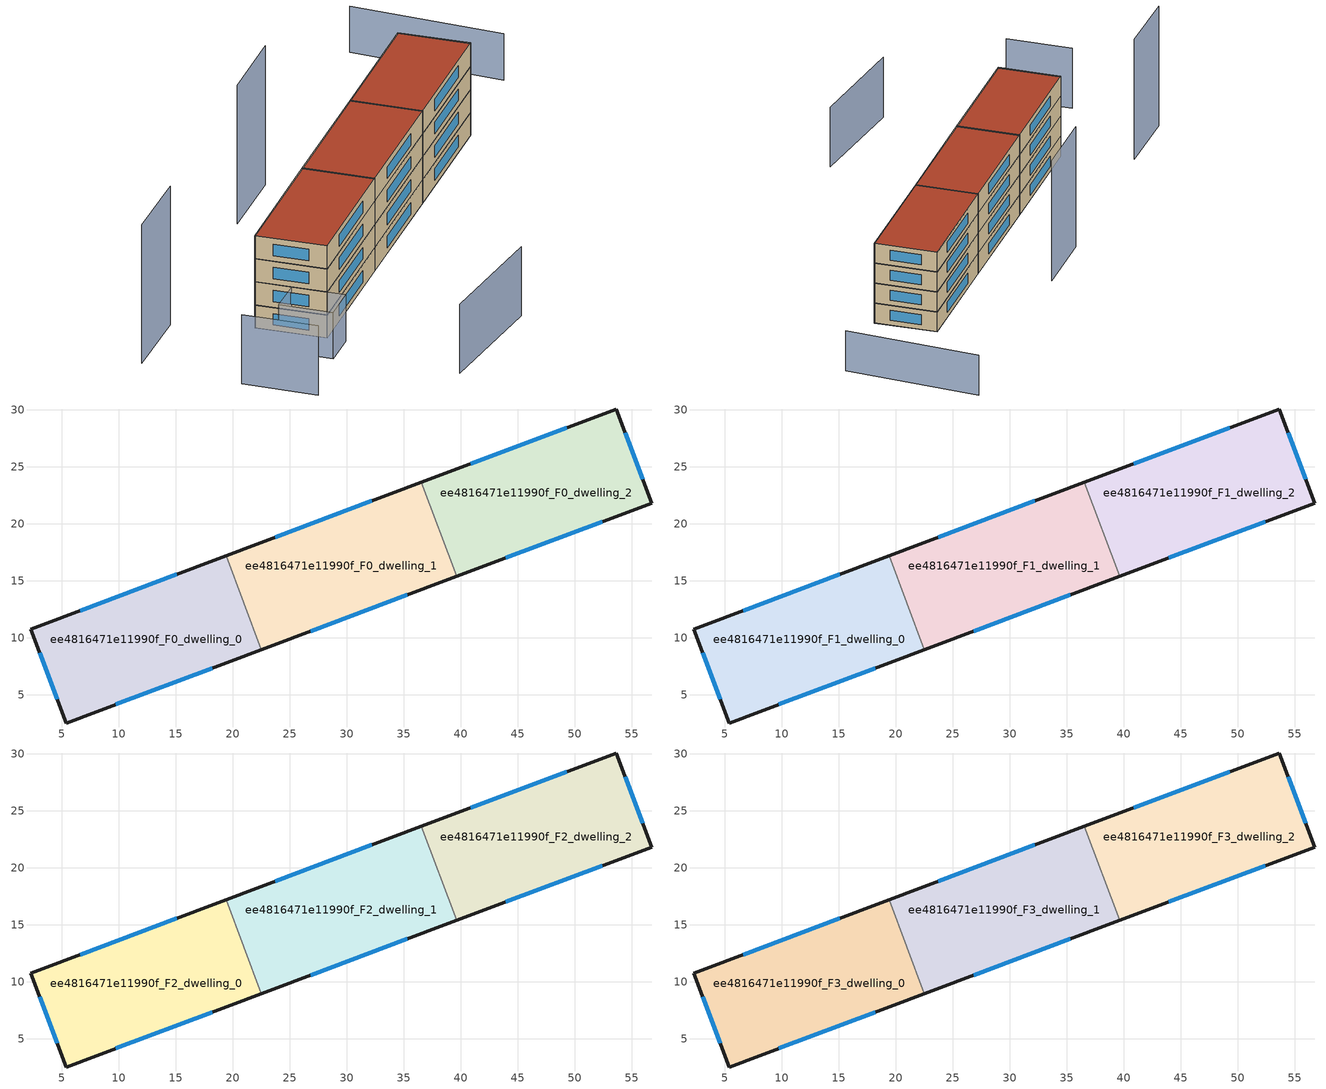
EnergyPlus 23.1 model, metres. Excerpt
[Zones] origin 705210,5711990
ee4816471e11990f_F0_dwelling_0
 floor ground (EU_floor_Construction): 22.53,8.97 19.43,17.22 2.3,10.78 5.43,2.54 z0
 wall outside (EU_wall_Construction): 22.53,8.97 5.43,2.54 2.3,10.78 19.43,17.22 z0:3
 wall to ee4816471e11990f_F0_dwelling_1 (EU_wall_Construction): 19.43,17.22 22.53,8.97 z0:3
 window (EU_Window_Construction): 4.64,4.62 3.09,8.69 / 6.63,12.4 15.1,15.59 / 18.21,7.34 9.75,4.16 z0.76:2.24
ee4816471e11990f_F0_dwelling_1
 floor ground (EU_floor_Construction): 39.64,15.4 36.54,23.65 19.43,17.22 22.53,8.97 z0
 wall outside (EU_wall_Construction): 19.43,17.22 36.54,23.65 / 39.64,15.4 22.53,8.97 z0:3
 wall to ee4816471e11990f_F0_dwelling_2 (EU_wall_Construction): 36.54,23.65 39.64,15.4 z0:3
 window (EU_Window_Construction): 23.76,18.84 32.22,22.02 / 35.32,13.77 26.86,10.59 z0.76:2.24
ee4816471e11990f_F0_dwelling_2
 floor ground (EU_floor_Construction): 56.76,21.83 53.64,30.08 36.54,23.65 39.64,15.4 z0
 wall outside (EU_wall_Construction): 36.54,23.65 53.64,30.08 56.76,21.83 39.64,15.4 z0:3
 window (EU_Window_Construction): 40.87,25.28 49.32,28.45 / 54.43,28 55.97,23.92 / 52.43,20.21 43.97,17.03 z0.76:2.24
ee4816471e11990f_F1_dwelling_0
 floor to ee4816471e11990f_F0_dwelling_0 (EU_floor_Construction): 22.53,8.97 19.43,17.22 2.3,10.78 5.43,2.54 z3
 wall outside (EU_wall_Construction): 22.53,8.97 5.43,2.54 2.3,10.78 19.43,17.22 z3:6
 wall to ee4816471e11990f_F1_dwelling_1 (EU_wall_Construction): 19.43,17.22 22.53,8.97 z3:6
 window (EU_Window_Construction): 4.64,4.62 3.09,8.69 / 6.63,12.4 15.1,15.59 / 18.21,7.34 9.75,4.16 z3.76:5.24
ee4816471e11990f_F1_dwelling_1
 floor to ee4816471e11990f_F0_dwelling_1 (EU_floor_Construction): 39.64,15.4 36.54,23.65 19.43,17.22 22.53,8.97 z3
 wall outside (EU_wall_Construction): 19.43,17.22 36.54,23.65 / 39.64,15.4 22.53,8.97 z3:6
 wall to ee4816471e11990f_F1_dwelling_2 (EU_wall_Construction): 36.54,23.65 39.64,15.4 z3:6
 window (EU_Window_Construction): 23.76,18.84 32.22,22.02 / 35.32,13.77 26.86,10.59 z3.76:5.24
ee4816471e11990f_F1_dwelling_2
 floor to ee4816471e11990f_F0_dwelling_2 (EU_floor_Construction): 56.76,21.83 53.64,30.08 36.54,23.65 39.64,15.4 z3
 wall outside (EU_wall_Construction): 36.54,23.65 53.64,30.08 56.76,21.83 39.64,15.4 z3:6
 window (EU_Window_Construction): 40.87,25.28 49.32,28.45 / 54.43,28 55.97,23.92 / 52.43,20.21 43.97,17.03 z3.76:5.24
ee4816471e11990f_F2_dwelling_0
 floor to ee4816471e11990f_F1_dwelling_0 (EU_floor_Construction): 22.53,8.97 19.43,17.22 2.3,10.78 5.43,2.54 z6
 wall outside (EU_wall_Construction): 22.53,8.97 5.43,2.54 2.3,10.78 19.43,17.22 z6:9
 wall to ee4816471e11990f_F2_dwelling_1 (EU_wall_Construction): 19.43,17.22 22.53,8.97 z6:9
 window (EU_Window_Construction): 4.64,4.62 3.09,8.69 / 6.63,12.4 15.1,15.59 / 18.21,7.34 9.75,4.16 z6.76:8.24
ee4816471e11990f_F2_dwelling_1
 floor to ee4816471e11990f_F1_dwelling_1 (EU_floor_Construction): 39.64,15.4 36.54,23.65 19.43,17.22 22.53,8.97 z6
 wall outside (EU_wall_Construction): 19.43,17.22 36.54,23.65 / 39.64,15.4 22.53,8.97 z6:9
 wall to ee4816471e11990f_F2_dwelling_2 (EU_wall_Construction): 36.54,23.65 39.64,15.4 z6:9
 window (EU_Window_Construction): 23.76,18.84 32.22,22.02 / 35.32,13.77 26.86,10.59 z6.76:8.24
ee4816471e11990f_F2_dwelling_2
 floor to ee4816471e11990f_F1_dwelling_2 (EU_floor_Construction): 56.76,21.83 53.64,30.08 36.54,23.65 39.64,15.4 z6
 wall outside (EU_wall_Construction): 36.54,23.65 53.64,30.08 56.76,21.83 39.64,15.4 z6:9
 window (EU_Window_Construction): 40.87,25.28 49.32,28.45 / 54.43,28 55.97,23.92 / 52.43,20.21 43.97,17.03 z6.76:8.24
ee4816471e11990f_F3_dwelling_0
 floor to ee4816471e11990f_F2_dwelling_0 (EU_floor_Construction): 22.53,8.97 19.43,17.22 2.3,10.78 5.43,2.54 z9
 wall outside (EU_wall_Construction): 22.53,8.97 5.43,2.54 2.3,10.78 19.43,17.22 z9:12
 wall to ee4816471e11990f_F3_dwelling_1 (EU_wall_Construction): 19.43,17.22 22.53,8.97 z9:12
 window (EU_Window_Construction): 4.64,4.62 3.09,8.69 / 6.63,12.4 15.1,15.59 / 18.21,7.34 9.75,4.16 z9.76:11.24
 roof outside (EU_roof_Construction): 19.43,17.22 22.53,8.97 5.43,2.54 2.3,10.78 z12
ee4816471e11990f_F3_dwelling_1
 floor to ee4816471e11990f_F2_dwelling_1 (EU_floor_Construction): 39.64,15.4 36.54,23.65 19.43,17.22 22.53,8.97 z9
 wall outside (EU_wall_Construction): 19.43,17.22 36.54,23.65 / 39.64,15.4 22.53,8.97 z9:12
 wall to ee4816471e11990f_F3_dwelling_2 (EU_wall_Construction): 36.54,23.65 39.64,15.4 z9:12
 window (EU_Window_Construction): 23.76,18.84 32.22,22.02 / 35.32,13.77 26.86,10.59 z9.76:11.24
 roof outside (EU_roof_Construction): 36.54,23.65 39.64,15.4 22.53,8.97 19.43,17.22 z12
ee4816471e11990f_F3_dwelling_2
 floor to ee4816471e11990f_F2_dwelling_2 (EU_floor_Construction): 56.76,21.83 53.64,30.08 36.54,23.65 39.64,15.4 z9
 wall outside (EU_wall_Construction): 36.54,23.65 53.64,30.08 56.76,21.83 39.64,15.4 z9:12
 window (EU_Window_Construction): 40.87,25.28 49.32,28.45 / 54.43,28 55.97,23.92 / 52.43,20.21 43.97,17.03 z9.76:11.24
 roof outside (EU_roof_Construction): 53.64,30.08 56.76,21.83 39.64,15.4 36.54,23.65 z12
shading: 7.88,-15.1 23.93,-11.55 / -9.9,3.09 -6.66,-5.63 z0:9; 70.3,27.63 64.92,46.06 / 6.21,0.42 1.74,-1.24 / 1.74,-1.24 -0.55,4.94 / -0.55,4.94 3.91,6.61 / 3.91,6.61 6.21,0.42 z0:6; 32.12,32.67 22.2,28.99 / -3.07,19.03 -12.91,15.49 z0:18
[Building]
EU S2 Campaign: North Axis=0; Terrain=City; Solar Distribution=FullExterior
[Site:Location]
London: Latitude=51.5; Longitude=-0.5; Time Zone=0; Elevation=25
[SizingPeriod:WeatherFileDays]
AnnualSizingPeriod: Begin Month=1; Begin Day of Month=1; End Month=12; End Day of Month=31; Day of Week for Start Day=Monday; Use Weather File Daylight Saving Period=No; Use Weather File Rain and Snow Indicators=No
[MATERIAL]
EU_InternalMass_Material: Roughness=MediumRough; Thickness=0.1; Conductivity=1; Density=1800; Specific Heat=900; Thermal Absorptance=0.9; Solar Absorptance=0.7; Visible Absorptance=0.7
[MATERIAL:NOMASS] Roughness=MediumRough; Thermal Absorptance=0.9; Solar Absorptance=0.7; Visible Absorptance=0.7
Name | Thermal Resistance
EU_wall_NoMass | 0.655885
EU_roof_NoMass | 2.70553
EU_floor_NoMass | 2.16442
[WINDOWMATERIAL:SIMPLEGLAZINGSYSTEM]
EU_Window_SimpleGlazing: UFactor=2.91071; Solar Heat Gain Coefficient=0.76; Visible Transmittance=0.76
[CONSTRUCTION]
EU_wall_Construction: EU_wall_NoMass
EU_roof_Construction: EU_roof_NoMass
EU_floor_Construction: EU_floor_NoMass
EU_InternalMass_Construction: EU_InternalMass_Material
EU_Window_Construction: EU_Window_SimpleGlazing
[ZONE] Type=1; Multiplier=1; Ceiling Height=autocalculate; Floor Area=autocalculate; Part of Total Floor Area=Yes
Name | Volume
ee4816471e11990f_F0_dwelling_0 | 483.353
ee4816471e11990f_F1_dwelling_0; ee4816471e11990f_F2_dwelling_0; ee4816471e11990f_F3_dwelling_0 | 483.354
ee4816471e11990f_F0_dwelling_1 | 483.339
ee4816471e11990f_F1_dwelling_1; ee4816471e11990f_F2_dwelling_1; ee4816471e11990f_F3_dwelling_1 | 483.338
ee4816471e11990f_F0_dwelling_2 | 483.344
ee4816471e11990f_F1_dwelling_2; ee4816471e11990f_F2_dwelling_2; ee4816471e11990f_F3_dwelling_2 | 483.343
[INTERNALMASS] Construction=EU_InternalMass_Construction
Name | Zone or ZoneList | Surface Area
ee4816471e11990f_F0_dwelling_0_EU_InternalMass | ee4816471e11990f_F0_dwelling_0 | 161.118
ee4816471e11990f_F0_dwelling_1_EU_InternalMass | ee4816471e11990f_F0_dwelling_1 | 161.113
ee4816471e11990f_F0_dwelling_2_EU_InternalMass | ee4816471e11990f_F0_dwelling_2 | 161.114
ee4816471e11990f_F1_dwelling_0_EU_InternalMass | ee4816471e11990f_F1_dwelling_0 | 161.118
ee4816471e11990f_F1_dwelling_1_EU_InternalMass | ee4816471e11990f_F1_dwelling_1 | 161.113
ee4816471e11990f_F1_dwelling_2_EU_InternalMass | ee4816471e11990f_F1_dwelling_2 | 161.114
ee4816471e11990f_F2_dwelling_0_EU_InternalMass | ee4816471e11990f_F2_dwelling_0 | 161.118
ee4816471e11990f_F2_dwelling_1_EU_InternalMass | ee4816471e11990f_F2_dwelling_1 | 161.113
ee4816471e11990f_F2_dwelling_2_EU_InternalMass | ee4816471e11990f_F2_dwelling_2 | 161.114
ee4816471e11990f_F3_dwelling_0_EU_InternalMass | ee4816471e11990f_F3_dwelling_0 | 161.118
ee4816471e11990f_F3_dwelling_1_EU_InternalMass | ee4816471e11990f_F3_dwelling_1 | 161.113
ee4816471e11990f_F3_dwelling_2_EU_InternalMass | ee4816471e11990f_F3_dwelling_2 | 161.114
[OTHEREQUIPMENT] Fuel Type=Electricity; Design Level Calculation Method=Watts/Area; Power per Zone Floor Area=1; Fraction Latent=0; Fraction Radiant=0; Fraction Lost=0; Carbon Dioxide Generation Rate=0; EndUse Subcategory=EU_Step8_InternalGains
Name | Zone or ZoneList or Space or SpaceList | Schedule
EU_Step8_InternalGain_ee4816471e11990f_F0_dwelling_0_f000 | ee4816471e11990f_F0_dwelling_0 | EU_Step8_GainSchedule_ee4816471e11990f_F0_dwelling_0_f000
EU_Step8_InternalGain_ee4816471e11990f_F0_dwelling_1_f000 | ee4816471e11990f_F0_dwelling_1 | EU_Step8_GainSchedule_ee4816471e11990f_F0_dwelling_1_f000
EU_Step8_InternalGain_ee4816471e11990f_F0_dwelling_2_f000 | ee4816471e11990f_F0_dwelling_2 | EU_Step8_GainSchedule_ee4816471e11990f_F0_dwelling_2_f000
EU_Step8_InternalGain_ee4816471e11990f_F1_dwelling_0_f000 | ee4816471e11990f_F1_dwelling_0 | EU_Step8_GainSchedule_ee4816471e11990f_F1_dwelling_0_f000
EU_Step8_InternalGain_ee4816471e11990f_F1_dwelling_1_f000 | ee4816471e11990f_F1_dwelling_1 | EU_Step8_GainSchedule_ee4816471e11990f_F1_dwelling_1_f000
EU_Step8_InternalGain_ee4816471e11990f_F1_dwelling_2_f000 | ee4816471e11990f_F1_dwelling_2 | EU_Step8_GainSchedule_ee4816471e11990f_F1_dwelling_2_f000
EU_Step8_InternalGain_ee4816471e11990f_F2_dwelling_0_f000 | ee4816471e11990f_F2_dwelling_0 | EU_Step8_GainSchedule_ee4816471e11990f_F2_dwelling_0_f000
EU_Step8_InternalGain_ee4816471e11990f_F2_dwelling_1_f000 | ee4816471e11990f_F2_dwelling_1 | EU_Step8_GainSchedule_ee4816471e11990f_F2_dwelling_1_f000
EU_Step8_InternalGain_ee4816471e11990f_F2_dwelling_2_f000 | ee4816471e11990f_F2_dwelling_2 | EU_Step8_GainSchedule_ee4816471e11990f_F2_dwelling_2_f000
EU_Step8_InternalGain_ee4816471e11990f_F3_dwelling_0_f000 | ee4816471e11990f_F3_dwelling_0 | EU_Step8_GainSchedule_ee4816471e11990f_F3_dwelling_0_f000
EU_Step8_InternalGain_ee4816471e11990f_F3_dwelling_1_f000 | ee4816471e11990f_F3_dwelling_1 | EU_Step8_GainSchedule_ee4816471e11990f_F3_dwelling_1_f000
EU_Step8_InternalGain_ee4816471e11990f_F3_dwelling_2_f000 | ee4816471e11990f_F3_dwelling_2 | EU_Step8_GainSchedule_ee4816471e11990f_F3_dwelling_2_f000
[ZONEVENTILATION:DESIGNFLOWRATE] Schedule=EU_AlwaysOn; Design Flow Rate Calculation Method=AirChanges/Hour; Air Changes per Hour=0.462017; Ventilation Type=Natural; Fan Pressure Rise=0; Fan Total Efficiency=1; Constant Term Coefficient=1; Temperature Term Coefficient=0; Velocity Term Coefficient=0; Velocity Squared Term Coefficient=0; Minimum Indoor Temperature=-100; Maximum Indoor Temperature=100; Delta Temperature=-100; Minimum Outdoor Temperature=-100; Maximum Outdoor Temperature=100; Maximum Wind Speed=40
Name | Zone or ZoneList or Space or SpaceList
EU_ConstantAir_ee4816471e11990f_F0_dwelling_0 | ee4816471e11990f_F0_dwelling_0
EU_ConstantAir_ee4816471e11990f_F0_dwelling_1 | ee4816471e11990f_F0_dwelling_1
EU_ConstantAir_ee4816471e11990f_F0_dwelling_2 | ee4816471e11990f_F0_dwelling_2
EU_ConstantAir_ee4816471e11990f_F1_dwelling_0 | ee4816471e11990f_F1_dwelling_0
EU_ConstantAir_ee4816471e11990f_F1_dwelling_1 | ee4816471e11990f_F1_dwelling_1
EU_ConstantAir_ee4816471e11990f_F1_dwelling_2 | ee4816471e11990f_F1_dwelling_2
EU_ConstantAir_ee4816471e11990f_F2_dwelling_0 | ee4816471e11990f_F2_dwelling_0
EU_ConstantAir_ee4816471e11990f_F2_dwelling_1 | ee4816471e11990f_F2_dwelling_1
EU_ConstantAir_ee4816471e11990f_F2_dwelling_2 | ee4816471e11990f_F2_dwelling_2
EU_ConstantAir_ee4816471e11990f_F3_dwelling_0 | ee4816471e11990f_F3_dwelling_0
EU_ConstantAir_ee4816471e11990f_F3_dwelling_1 | ee4816471e11990f_F3_dwelling_1
EU_ConstantAir_ee4816471e11990f_F3_dwelling_2 | ee4816471e11990f_F3_dwelling_2
[HVACTEMPLATE:THERMOSTAT] Constant Heating Setpoint=20; Constant Cooling Setpoint=50
EU_HeatOnly_ee4816471e11990f_F0_dwelling_0; EU_HeatOnly_ee4816471e11990f_F0_dwelling_1; EU_HeatOnly_ee4816471e11990f_F0_dwelling_2; EU_HeatOnly_ee4816471e11990f_F1_dwelling_0; EU_HeatOnly_ee4816471e11990f_F1_dwelling_1; EU_HeatOnly_ee4816471e11990f_F1_dwelling_2; EU_HeatOnly_ee4816471e11990f_F2_dwelling_0; EU_HeatOnly_ee4816471e11990f_F2_dwelling_1; EU_HeatOnly_ee4816471e11990f_F2_dwelling_2; EU_HeatOnly_ee4816471e11990f_F3_dwelling_0; EU_HeatOnly_ee4816471e11990f_F3_dwelling_1; EU_HeatOnly_ee4816471e11990f_F3_dwelling_2
[HVACTEMPLATE:ZONE:IDEALLOADSAIRSYSTEM] System Availability Schedule=EU_AlwaysOn; Maximum Heating Supply Air Temperature=50; Minimum Cooling Supply Air Temperature=13; Maximum Heating Supply Air Humidity Ratio=0.0156; Minimum Cooling Supply Air Humidity Ratio=0.0077; Heating Limit=NoLimit; Cooling Limit=NoLimit; Heating Availability Schedule=EU_AlwaysOn; Cooling Availability Schedule=EU_CoolingOff; Dehumidification Control Type=ConstantSensibleHeatRatio; Cooling Sensible Heat Ratio=0.7; Dehumidification Setpoint=60; Humidification Control Type=None; Humidification Setpoint=30; Outdoor Air Method=None; Outdoor Air Flow Rate per Person=0.00944; Outdoor Air Flow Rate per Zone Floor Area=0; Outdoor Air Flow Rate per Zone=0; Demand Controlled Ventilation Type=None; Outdoor Air Economizer Type=NoEconomizer; Heat Recovery Type=None; Sensible Heat Recovery Effectiveness=0.7; Latent Heat Recovery Effectiveness=0.65
Name | Template Thermostat
ee4816471e11990f_F0_dwelling_0 | EU_HeatOnly_ee4816471e11990f_F0_dwelling_0
ee4816471e11990f_F0_dwelling_1 | EU_HeatOnly_ee4816471e11990f_F0_dwelling_1
ee4816471e11990f_F0_dwelling_2 | EU_HeatOnly_ee4816471e11990f_F0_dwelling_2
ee4816471e11990f_F1_dwelling_0 | EU_HeatOnly_ee4816471e11990f_F1_dwelling_0
ee4816471e11990f_F1_dwelling_1 | EU_HeatOnly_ee4816471e11990f_F1_dwelling_1
ee4816471e11990f_F1_dwelling_2 | EU_HeatOnly_ee4816471e11990f_F1_dwelling_2
ee4816471e11990f_F2_dwelling_0 | EU_HeatOnly_ee4816471e11990f_F2_dwelling_0
ee4816471e11990f_F2_dwelling_1 | EU_HeatOnly_ee4816471e11990f_F2_dwelling_1
ee4816471e11990f_F2_dwelling_2 | EU_HeatOnly_ee4816471e11990f_F2_dwelling_2
ee4816471e11990f_F3_dwelling_0 | EU_HeatOnly_ee4816471e11990f_F3_dwelling_0
ee4816471e11990f_F3_dwelling_1 | EU_HeatOnly_ee4816471e11990f_F3_dwelling_1
ee4816471e11990f_F3_dwelling_2 | EU_HeatOnly_ee4816471e11990f_F3_dwelling_2
[SIZING:ZONE] Zone Cooling Design Supply Air Temperature Input Method=SupplyAirTemperature; Zone Cooling Design Supply Air Temperature=13; Zone Heating Design Supply Air Temperature Input Method=SupplyAirTemperature; Zone Heating Design Supply Air Temperature=50; Zone Cooling Design Supply Air Humidity Ratio=0.008; Zone Heating Design Supply Air Humidity Ratio=0.008; Cooling Design Air Flow Method=DesignDay; Cooling Design Air Flow Rate=0; Cooling Minimum Air Flow per Zone Floor Area=0.000762; Cooling Minimum Air Flow=0; Cooling Minimum Air Flow Fraction=0.2; Heating Design Air Flow Method=DesignDay; Heating Design Air Flow Rate=0; Heating Maximum Air Flow per Zone Floor Area=0.002032; Heating Maximum Air Flow=0.141576; Heating Maximum Air Flow Fraction=0.3; Account for Dedicated Outdoor Air System=No; Dedicated Outdoor Air System Control Strategy=NeutralSupplyAir; Dedicated Outdoor Air Low Setpoint Temperature for Design=autosize; Dedicated Outdoor Air High Setpoint Temperature for Design=autosize; Zone Load Sizing Method=Sensible Load Only No Latent Load; Zone Latent Cooling Design Supply Air Humidity Ratio Input Method=HumidityRatioDifference; Zone Cooling Design Supply Air Humidity Ratio Difference=0.005; Zone Latent Heating Design Supply Air Humidity Ratio Input Method=HumidityRatioDifference; Zone Humidification Design Supply Air Humidity Ratio Difference=0.005
ee4816471e11990f_F0_dwelling_0; ee4816471e11990f_F0_dwelling_1; ee4816471e11990f_F0_dwelling_2; ee4816471e11990f_F1_dwelling_0; ee4816471e11990f_F1_dwelling_1; ee4816471e11990f_F1_dwelling_2; ee4816471e11990f_F2_dwelling_0; ee4816471e11990f_F2_dwelling_1; ee4816471e11990f_F2_dwelling_2; ee4816471e11990f_F3_dwelling_0; ee4816471e11990f_F3_dwelling_1; ee4816471e11990f_F3_dwelling_2
[SCHEDULE:CONSTANT]
Name | Hourly Value
EU_AlwaysOn | 1
EU_CoolingOff | 0
[SCHEDULE:FILE] Column Number=1; Rows to Skip at Top=0; Number of Hours of Data=8760; Column Separator=Comma; Interpolate to Timestep=No; Minutes per Item=60; Adjust Schedule for Daylight Savings=Yes
Name | File
EU_Step8_GainSchedule_ee4816471e11990f_F0_dwelling_0_f000 | ../../schedules/ee4816471e11990f/ee4816471e11990f_F0_dwelling_0_f000_gain.csv
EU_Step8_GainSchedule_ee4816471e11990f_F0_dwelling_1_f000 | ../../schedules/ee4816471e11990f/ee4816471e11990f_F0_dwelling_1_f000_gain.csv
EU_Step8_GainSchedule_ee4816471e11990f_F0_dwelling_2_f000 | ../../schedules/ee4816471e11990f/ee4816471e11990f_F0_dwelling_2_f000_gain.csv
EU_Step8_GainSchedule_ee4816471e11990f_F1_dwelling_0_f000 | ../../schedules/ee4816471e11990f/ee4816471e11990f_F1_dwelling_0_f000_gain.csv
EU_Step8_GainSchedule_ee4816471e11990f_F1_dwelling_1_f000 | ../../schedules/ee4816471e11990f/ee4816471e11990f_F1_dwelling_1_f000_gain.csv
EU_Step8_GainSchedule_ee4816471e11990f_F1_dwelling_2_f000 | ../../schedules/ee4816471e11990f/ee4816471e11990f_F1_dwelling_2_f000_gain.csv
EU_Step8_GainSchedule_ee4816471e11990f_F2_dwelling_0_f000 | ../../schedules/ee4816471e11990f/ee4816471e11990f_F2_dwelling_0_f000_gain.csv
EU_Step8_GainSchedule_ee4816471e11990f_F2_dwelling_1_f000 | ../../schedules/ee4816471e11990f/ee4816471e11990f_F2_dwelling_1_f000_gain.csv
EU_Step8_GainSchedule_ee4816471e11990f_F2_dwelling_2_f000 | ../../schedules/ee4816471e11990f/ee4816471e11990f_F2_dwelling_2_f000_gain.csv
EU_Step8_GainSchedule_ee4816471e11990f_F3_dwelling_0_f000 | ../../schedules/ee4816471e11990f/ee4816471e11990f_F3_dwelling_0_f000_gain.csv
EU_Step8_GainSchedule_ee4816471e11990f_F3_dwelling_1_f000 | ../../schedules/ee4816471e11990f/ee4816471e11990f_F3_dwelling_1_f000_gain.csv
EU_Step8_GainSchedule_ee4816471e11990f_F3_dwelling_2_f000 | ../../schedules/ee4816471e11990f/ee4816471e11990f_F3_dwelling_2_f000_gain.csv
